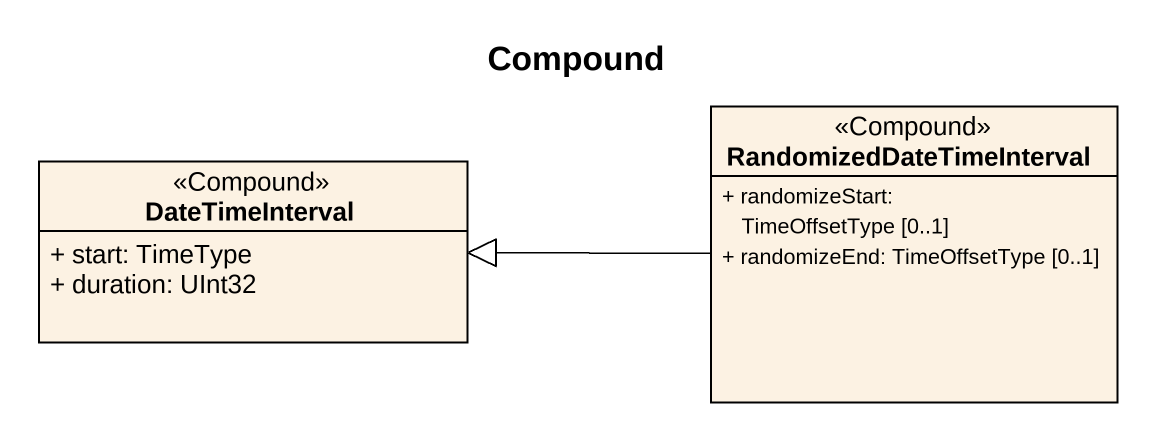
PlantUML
@startuml
title Compound
hide circle
hide empty members
skinparam classAttributeIconSize 0
class DateTimeInterval <<Compound>> {
  + start: TimeType
  + duration: UInt32
}
class RandomizedDateTimeInterval <<Compound>> {
  + randomizeStart: TimeOffsetType [0..1]
  + randomizeEnd: TimeOffsetType [0..1]
}
RandomizedDateTimeInterval -left-|> DateTimeInterval
@enduml
